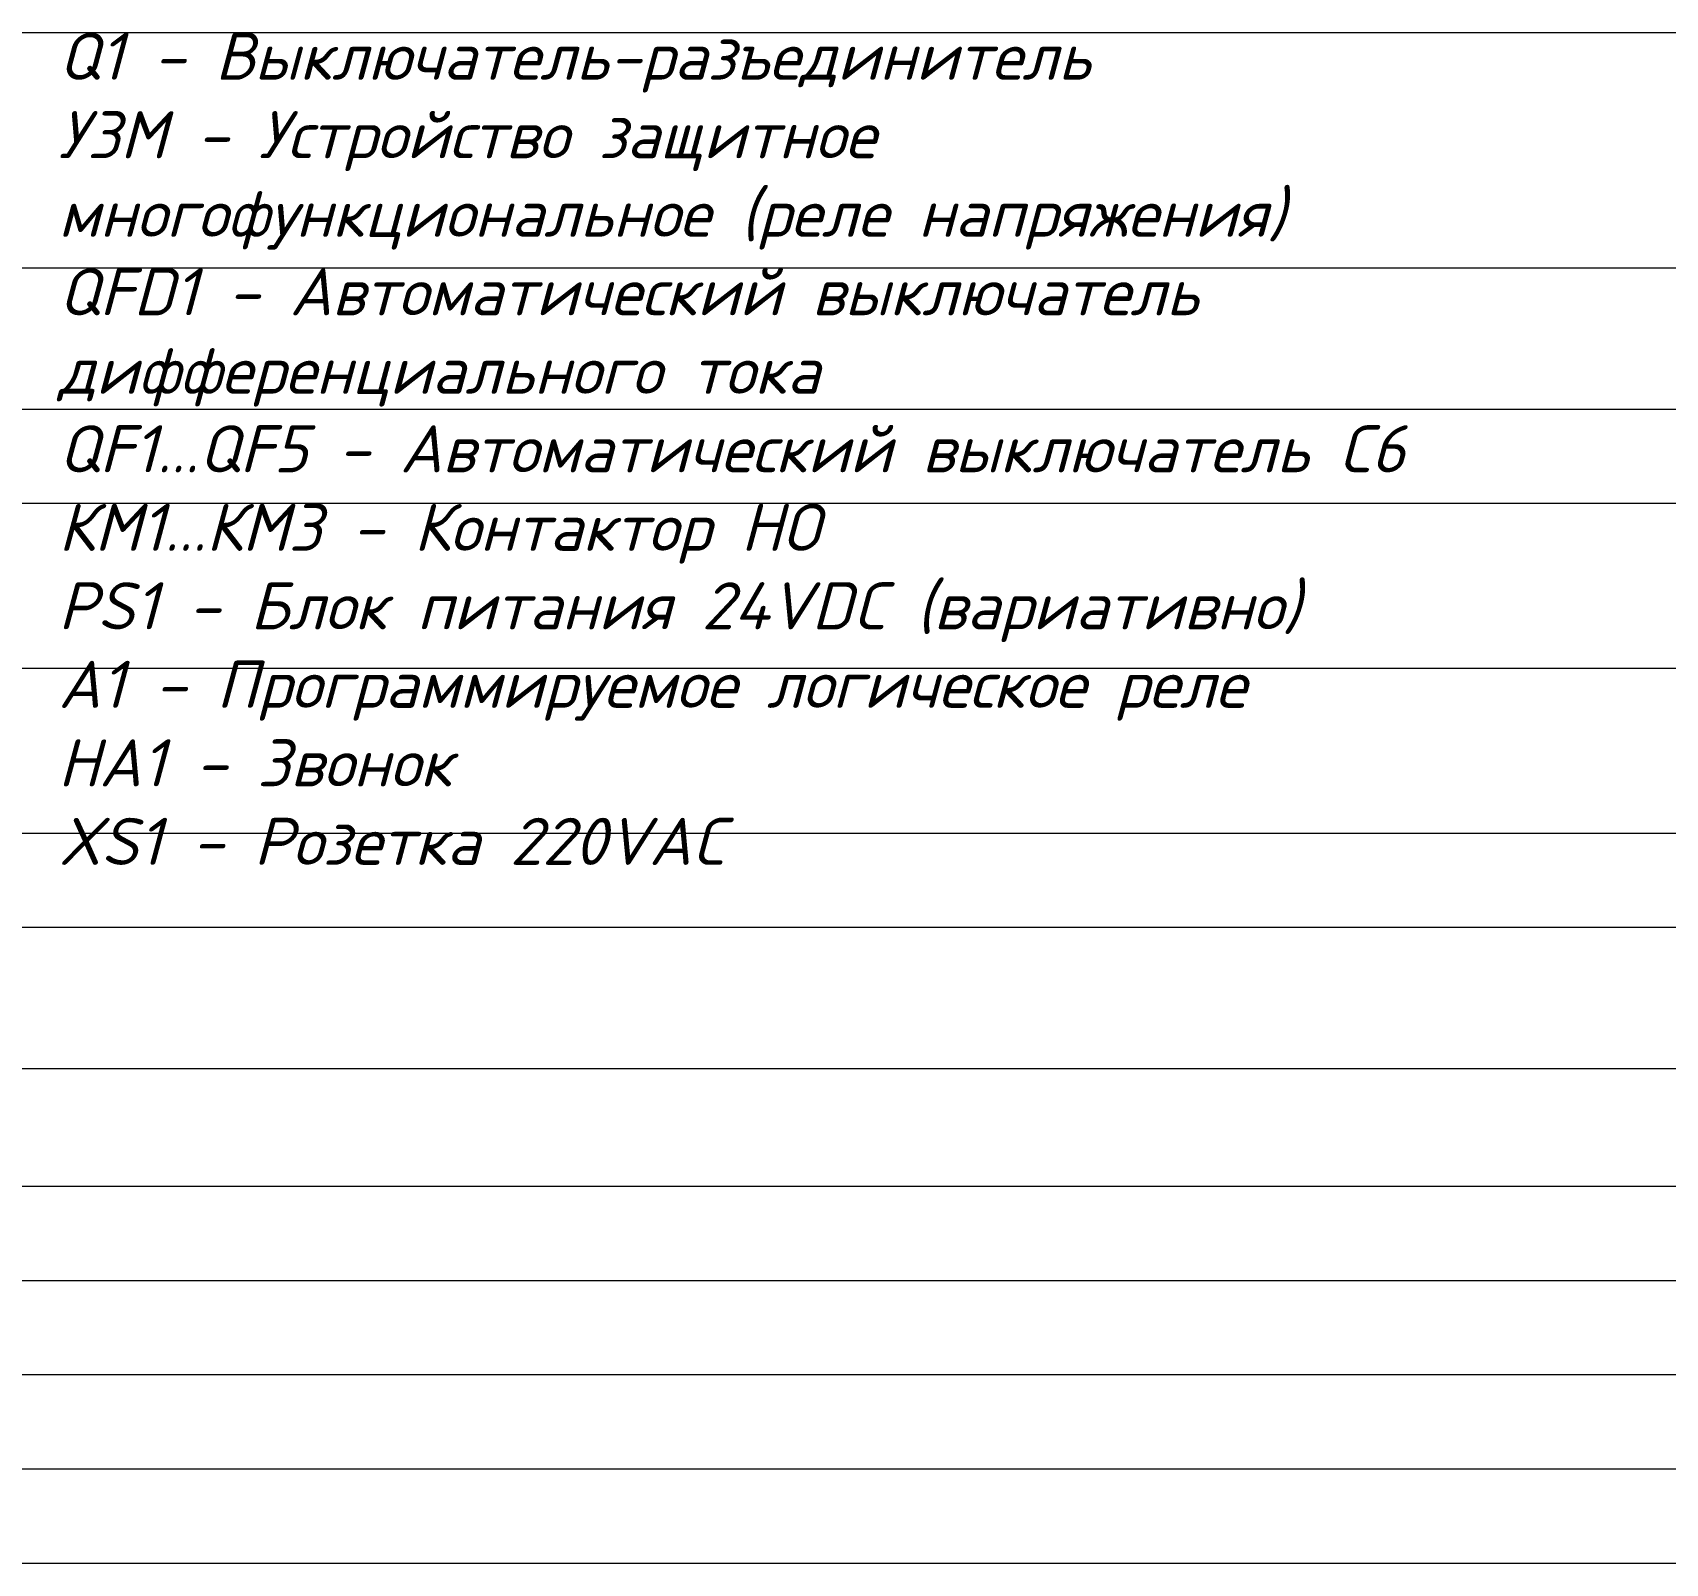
# Model space of a CAD drawing. Header units: millimetres. Extents: x 0 to 53000, y -591 to 24400.
# Drawn here: x 11954 to 12647, y 2472 to 3122 of the extents above; entities that cross this region are included whole.
import ezdxf

# ---------------------------------------------------------------- set-up
doc = ezdxf.new("R2010")
doc.units = ezdxf.units.MM
doc.layers.add('Основная', color=7, linetype='Continuous', lineweight=30)
doc.layers.add('Привязки', color=2, linetype='Continuous', lineweight=0, plot=False, transparency=0.8)
doc.styles.add('текст', font='isocpeui.ttf')

msp = doc.modelspace()

# ---------------------------------------------------------------- linework, layer by layer
at = {"layer": 'Привязки'}
for p, q in [((13378.18473, 3121.84891), (10477.05745, 3121.84891)), ((13378.18473, 3021.84891), (10477.05745, 3021.84891)), ((13378.18473, 2961.8489), (10477.05745, 2961.8489)), ((13378.18473, 2921.8489), (10477.05745, 2921.8489)), ((13378.18473, 2851.8489), (10477.05745, 2851.8489)), ((13378.18473, 2781.8489), (10477.05745, 2781.8489)), ((13378.18473, 2741.8489), (10477.05745, 2741.8489)), ((13378.18473, 2681.84891), (10477.05745, 2681.84891)), ((13378.18473, 2631.84891), (10477.05745, 2631.84891)), ((13378.18473, 2591.84891), (10477.05745, 2591.84891)), ((13378.18473, 2551.84891), (10477.05745, 2551.84891)), ((13378.18473, 2511.84891), (10477.05745, 2511.84891)), ((13378.18473, 2471.84891), (10477.05745, 2471.84891))]:
    msp.add_line(p, q, dxfattribs=at)

# ---------------------------------------------------------------- texts
at = {"layer": 'Основная', "insert": (11964.38541, 3121.84891), "char_height": 20, "attachment_point": 1, "style": 'текст'}
msp.add_mtext_dynamic_manual_height_columns('Q1 - Выключатель-разъединитель\\PУЗМ - Устройство защитное многофункциональное (реле напряжения)\\PQFD1 - Автоматический выключатель дифференциального тока\\PQF1...QF5 - Автоматический выключатель С6\\PКМ1...КМ3 - Контактор НО\\PPS1 - Блок питания 24VDC (вариативно)\\PА1 - Программируемое логическое реле\\PHA1 - Звонок\\PXS1 - Розетка 220VAC', width=592.8023635, gutter_width=200, heights=[680.2168], dxfattribs=at)

doc.saveas('drawing.dxf')
